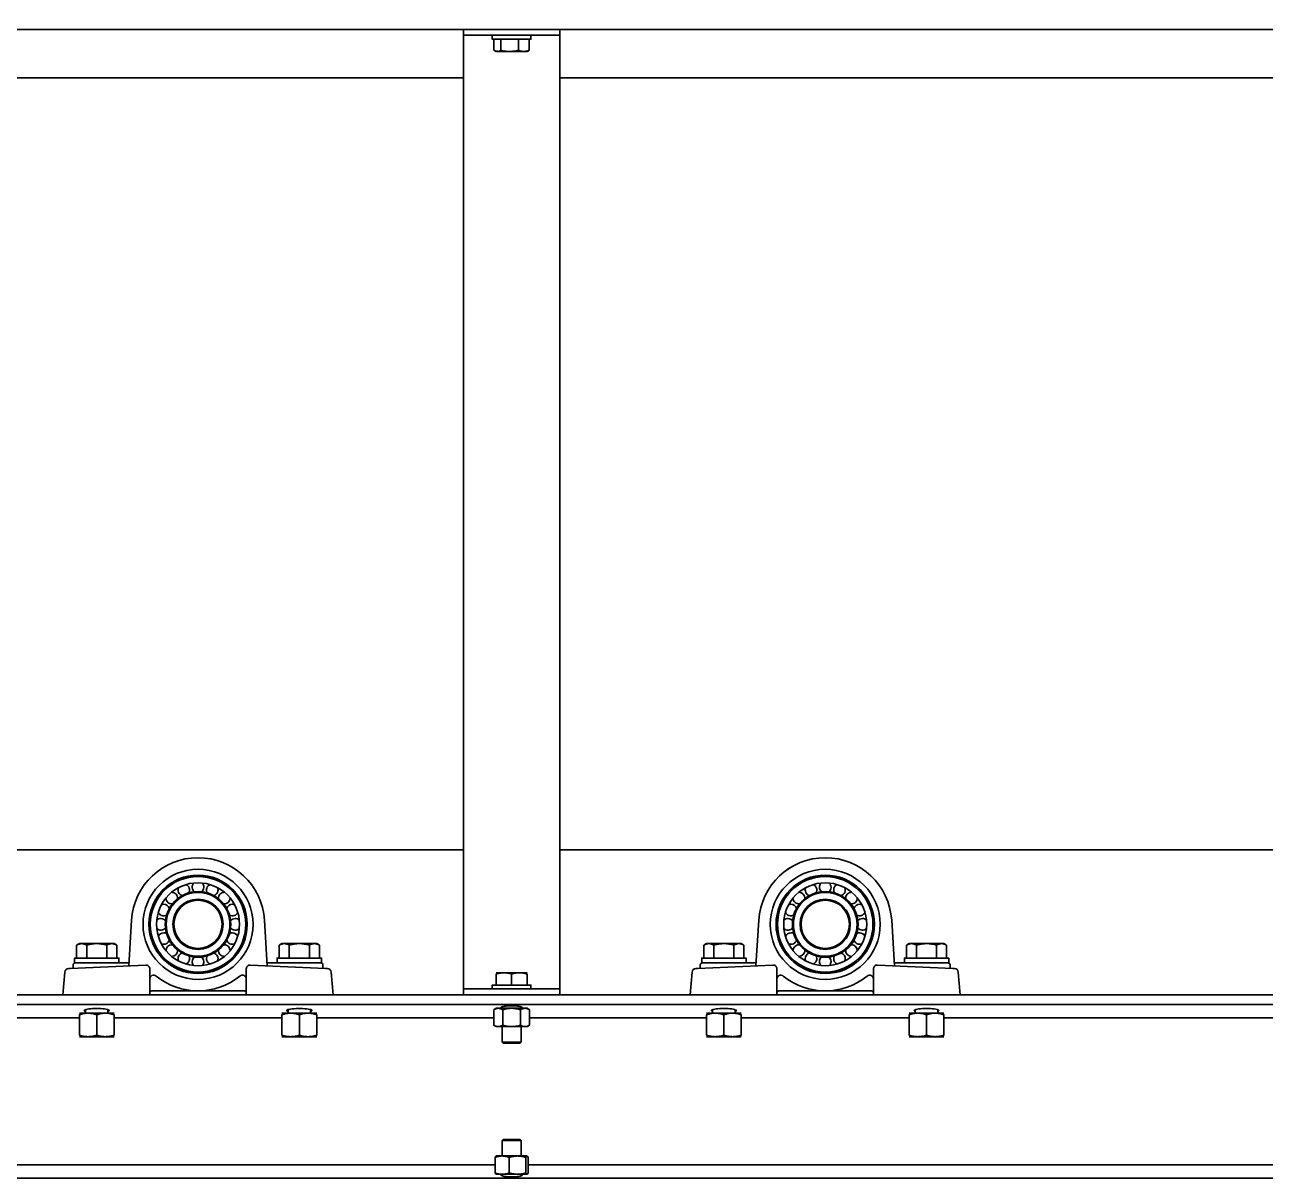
# Model space of a CAD drawing. Header units: millimetres. Extents: x -8400 to 8400, y -5940 to 5940.
# Drawn here: x -2949 to -2306, y 1446 to 2043 of the extents above; entities that cross this region are included whole.
import ezdxf

# ---------------------------------------------------------------- set-up
doc = ezdxf.new("R2010")
doc.units = ezdxf.units.MM
doc.layers.add('粗实线层', color=7, linetype='Continuous', lineweight=35)

msp = doc.modelspace()

# ---------------------------------------------------------------- linework, layer by layer
at = {"layer": '粗实线层', "linetype": 'Continuous', "lineweight": 35}
for points in [[(-5571.342, 2043.204), (-5571.342, 2040.77), (-1771.342, 2040.77), (-1771.342, 2043.204)], [(-2721.342, 1543.77), (-2721.342, 1543.873), (-2721.342, 1544.172), (-2721.342, 1544.649), (-2721.342, 1545.27), (-2721.342, 1545.994), (-2721.342, 1546.77), (-2721.342, 2034.77), (-2721.342, 2035.547), (-2721.342, 2036.27), (-2721.342, 2036.892), (-2721.342, 2037.368), (-2721.342, 2037.668), (-2721.342, 2037.77)], [(-2706.342, 2037.77), (-2706.342, 2035.77), (-2706.15, 2035.77), (-2705.579, 2035.77), (-2704.931, 2035.77), (-2704.102, 2035.77), (-2703.112, 2035.77), (-2701.981, 2035.77), (-2700.731, 2035.77), (-2699.39, 2035.77), (-2697.986, 2035.77), (-2696.546, 2035.77), (-2695.103, 2035.77), (-2693.685, 2035.77), (-2692.323, 2035.77), (-2691.045, 2035.77), (-2689.878, 2035.77), (-2688.846, 2035.77), (-2687.97, 2035.77), (-2687.269, 2035.77), (-2686.758, 2035.77), (-2686.446, 2035.77), (-2686.342, 2035.77), (-2686.342, 2037.77)], [(-2671.342, 2037.77), (-2671.342, 2037.668), (-2671.342, 2037.368), (-2671.342, 2036.892), (-2671.342, 2036.27), (-2671.342, 2035.547), (-2671.342, 2034.77), (-2671.342, 1546.77), (-2671.342, 1545.994), (-2671.342, 1545.27), (-2671.342, 1544.649), (-2671.342, 1544.172), (-2671.342, 1543.873), (-2671.342, 1543.77)], [(-2703.732, 2029.37), (-2703.956, 2029.383), (-2704.179, 2029.419), (-2704.401, 2029.479), (-2704.623, 2029.562), (-2704.734, 2029.611), (-2704.844, 2029.665), (-2704.899, 2029.695), (-2704.955, 2029.725), (-2705.01, 2029.756), (-2705.065, 2029.788), (-2705.284, 2029.929), (-2705.501, 2030.085), (-2705.501, 2035.77)], [(-2692.803, 2035.77), (-2692.803, 2030.085), (-2693.931, 2029.789), (-2695.07, 2029.563), (-2695.643, 2029.48), (-2696.22, 2029.42), (-2696.8, 2029.383), (-2697.383, 2029.37), (-2697.529, 2029.371), (-2697.675, 2029.373), (-2697.821, 2029.377), (-2697.967, 2029.383), (-2698.258, 2029.399), (-2698.548, 2029.42), (-2699.126, 2029.481), (-2699.699, 2029.563), (-2700.836, 2029.789), (-2701.963, 2030.085), (-2701.963, 2035.77)], [(-2687.183, 2030.085), (-2687.398, 2029.93), (-2687.615, 2029.791), (-2687.834, 2029.668), (-2688.054, 2029.565), (-2688.165, 2029.52), (-2688.277, 2029.481), (-2688.333, 2029.464), (-2688.389, 2029.448), (-2688.417, 2029.44), (-2688.445, 2029.433), (-2688.474, 2029.426), (-2688.502, 2029.42), (-2688.727, 2029.383), (-2688.952, 2029.37), (-2688.532, 2029.37), (-2688.35, 2029.37), (-2688.41, 2029.37), (-2688.711, 2029.37), (-2689.244, 2029.37), (-2689.993, 2029.37), (-2689.635, 2029.383), (-2689.279, 2029.42), (-2688.926, 2029.48), (-2688.574, 2029.563), (-2687.875, 2029.789), (-2687.183, 2030.085), (-2687.183, 2035.77)], [(-2705.501, 2030.085), (-2704.809, 2029.789), (-2704.11, 2029.563), (-2703.758, 2029.48), (-2703.404, 2029.42), (-2703.049, 2029.383), (-2702.691, 2029.37)], [(-2705.003, 2029.752), (-2704.342, 2029.37)], [(-2701.963, 2030.085), (-2702.178, 2029.93), (-2702.395, 2029.791), (-2702.613, 2029.668), (-2702.834, 2029.565), (-2702.945, 2029.52), (-2703.057, 2029.481), (-2703.113, 2029.464), (-2703.169, 2029.448), (-2703.197, 2029.44), (-2703.225, 2029.433), (-2703.253, 2029.426), (-2703.282, 2029.42), (-2703.507, 2029.383), (-2703.732, 2029.37), (-2703.087, 2029.37), (-2702.238, 2029.37), (-2701.21, 2029.37), (-2700.033, 2029.37), (-2698.745, 2029.37), (-2697.383, 2029.37), (-2695.99, 2029.37), (-2694.607, 2029.37), (-2693.278, 2029.37), (-2692.041, 2029.37), (-2690.935, 2029.37), (-2689.993, 2029.37), (-2690.083, 2029.371), (-2690.172, 2029.373), (-2690.262, 2029.377), (-2690.352, 2029.383), (-2690.53, 2029.399), (-2690.708, 2029.42), (-2691.062, 2029.481), (-2691.415, 2029.563), (-2692.112, 2029.789), (-2692.803, 2030.085)], [(-2688.342, 2029.37), (-2687.681, 2029.752)], [(-2721.333, 2015.771), (-3611.342, 2015.771), (-3611.342, 1965.764)], [(-1781.342, 1965.764), (-1781.342, 2015.771), (-2671.351, 2015.771)], [(-3591.326, 1615.77), (-2721.333, 1615.77)], [(-2671.351, 1615.77), (-1801.358, 1615.77)], [(-2921.734, 1566.467), (-2920.342, 1567.27), (-2920.205, 1567.27), (-2919.799, 1567.27), (-2919.136, 1567.27), (-2919.467, 1567.256), (-2919.796, 1567.215), (-2920.123, 1567.147), (-2920.449, 1567.054), (-2921.094, 1566.8), (-2921.734, 1566.467), (-2921.734, 1559.77)], [(-2900.95, 1559.77), (-2900.95, 1566.467), (-2901.588, 1566.799), (-2902.234, 1567.053), (-2902.559, 1567.146), (-2902.887, 1567.214), (-2903.051, 1567.239), (-2903.216, 1567.256), (-2903.258, 1567.26), (-2903.299, 1567.262), (-2903.341, 1567.265), (-2903.382, 1567.267), (-2903.465, 1567.269), (-2903.548, 1567.27), (-2904.448, 1567.27), (-2905.557, 1567.27), (-2906.842, 1567.27), (-2908.264, 1567.27), (-2909.779, 1567.27), (-2911.342, 1567.27), (-2912.905, 1567.27), (-2914.42, 1567.27), (-2915.842, 1567.27), (-2917.127, 1567.27), (-2918.236, 1567.27), (-2919.136, 1567.27), (-2919.053, 1567.269), (-2918.97, 1567.267), (-2918.929, 1567.265), (-2918.888, 1567.262), (-2918.846, 1567.26), (-2918.805, 1567.256), (-2918.64, 1567.239), (-2918.475, 1567.214), (-2918.148, 1567.146), (-2917.822, 1567.053), (-2917.177, 1566.799), (-2916.538, 1566.467)], [(-2916.538, 1559.77), (-2916.538, 1566.467), (-2915.901, 1566.642), (-2915.258, 1566.8), (-2915.096, 1566.836), (-2914.934, 1566.872), (-2914.772, 1566.906), (-2914.61, 1566.939), (-2914.285, 1566.999), (-2913.96, 1567.055), (-2913.308, 1567.148), (-2912.655, 1567.215), (-2911.999, 1567.256), (-2911.342, 1567.27), (-2910.682, 1567.256), (-2910.02, 1567.214), (-2909.937, 1567.207), (-2909.854, 1567.2), (-2909.771, 1567.192), (-2909.689, 1567.183), (-2909.524, 1567.166), (-2909.359, 1567.146), (-2909.031, 1567.102), (-2908.705, 1567.052), (-2908.057, 1566.935), (-2907.415, 1566.797), (-2906.778, 1566.641), (-2906.146, 1566.467)], [(-2900.95, 1566.467), (-2902.342, 1567.27), (-2902.479, 1567.27), (-2902.885, 1567.27), (-2903.548, 1567.27), (-2903.879, 1567.256), (-2904.208, 1567.215), (-2904.535, 1567.147), (-2904.86, 1567.054), (-2905.506, 1566.8), (-2906.146, 1566.467), (-2906.146, 1559.77)], [(-2816.734, 1566.467), (-2815.342, 1567.27), (-2815.205, 1567.27), (-2814.799, 1567.27), (-2814.136, 1567.27), (-2814.467, 1567.256), (-2814.796, 1567.215), (-2815.123, 1567.147), (-2815.449, 1567.054), (-2816.094, 1566.8), (-2816.734, 1566.467), (-2816.734, 1559.77)], [(-2795.95, 1559.77), (-2795.95, 1566.467), (-2796.588, 1566.799), (-2797.234, 1567.053), (-2797.559, 1567.146), (-2797.887, 1567.214), (-2798.051, 1567.239), (-2798.216, 1567.256), (-2798.258, 1567.26), (-2798.299, 1567.262), (-2798.341, 1567.265), (-2798.382, 1567.267), (-2798.465, 1567.269), (-2798.548, 1567.27), (-2799.448, 1567.27), (-2800.557, 1567.27), (-2801.842, 1567.27), (-2803.264, 1567.27), (-2804.779, 1567.27), (-2806.342, 1567.27), (-2807.905, 1567.27), (-2809.42, 1567.27), (-2810.842, 1567.27), (-2812.127, 1567.27), (-2813.236, 1567.27), (-2814.136, 1567.27), (-2814.053, 1567.269), (-2813.971, 1567.267), (-2813.929, 1567.265), (-2813.888, 1567.262), (-2813.846, 1567.26), (-2813.805, 1567.256), (-2813.64, 1567.239), (-2813.475, 1567.214), (-2813.147, 1567.146), (-2812.822, 1567.053), (-2812.177, 1566.799), (-2811.538, 1566.467)], [(-2811.538, 1559.77), (-2811.538, 1566.467), (-2810.901, 1566.642), (-2810.258, 1566.8), (-2810.096, 1566.836), (-2809.934, 1566.872), (-2809.772, 1566.906), (-2809.61, 1566.939), (-2809.285, 1566.999), (-2808.96, 1567.055), (-2808.308, 1567.148), (-2807.655, 1567.215), (-2806.999, 1567.256), (-2806.342, 1567.27), (-2805.682, 1567.256), (-2805.02, 1567.214), (-2804.937, 1567.207), (-2804.854, 1567.2), (-2804.771, 1567.192), (-2804.689, 1567.183), (-2804.524, 1567.166), (-2804.359, 1567.146), (-2804.031, 1567.102), (-2803.705, 1567.052), (-2803.057, 1566.935), (-2802.415, 1566.797), (-2801.778, 1566.641), (-2801.146, 1566.467), (-2801.146, 1559.77)], [(-2801.146, 1566.467), (-2800.506, 1566.8), (-2799.86, 1567.054), (-2799.535, 1567.147), (-2799.207, 1567.215), (-2798.879, 1567.256), (-2798.548, 1567.27), (-2797.885, 1567.27), (-2797.479, 1567.27), (-2797.342, 1567.27), (-2795.95, 1566.467)], [(-2596.734, 1559.77), (-2596.734, 1566.467), (-2596.094, 1566.8), (-2595.449, 1567.054), (-2595.123, 1567.147), (-2594.796, 1567.215), (-2594.467, 1567.256), (-2594.136, 1567.27), (-2594.053, 1567.269), (-2593.971, 1567.267), (-2593.929, 1567.265), (-2593.888, 1567.262), (-2593.846, 1567.26), (-2593.805, 1567.256), (-2593.64, 1567.239), (-2593.475, 1567.214), (-2593.148, 1567.146), (-2592.822, 1567.053), (-2592.177, 1566.799), (-2591.538, 1566.467), (-2591.538, 1559.77)], [(-2591.538, 1566.467), (-2590.901, 1566.642), (-2590.258, 1566.8), (-2590.096, 1566.836), (-2589.934, 1566.872), (-2589.772, 1566.906), (-2589.61, 1566.939), (-2589.285, 1566.999), (-2588.96, 1567.055), (-2588.308, 1567.148), (-2587.655, 1567.215), (-2586.999, 1567.256), (-2586.342, 1567.27), (-2587.905, 1567.27), (-2589.42, 1567.27), (-2590.842, 1567.27), (-2592.127, 1567.27), (-2593.236, 1567.27), (-2594.136, 1567.27), (-2594.799, 1567.27), (-2595.205, 1567.27), (-2595.342, 1567.27), (-2596.734, 1566.467)], [(-2581.146, 1566.467), (-2581.778, 1566.641), (-2582.415, 1566.797), (-2583.057, 1566.935), (-2583.705, 1567.052), (-2584.031, 1567.102), (-2584.359, 1567.146), (-2584.524, 1567.166), (-2584.689, 1567.183), (-2584.771, 1567.192), (-2584.854, 1567.2), (-2584.937, 1567.207), (-2585.02, 1567.214), (-2585.682, 1567.256), (-2586.342, 1567.27), (-2584.779, 1567.27), (-2583.264, 1567.27), (-2581.842, 1567.27), (-2580.557, 1567.27), (-2579.448, 1567.27), (-2578.548, 1567.27), (-2578.465, 1567.269), (-2578.382, 1567.267), (-2578.341, 1567.265), (-2578.299, 1567.262), (-2578.258, 1567.26), (-2578.216, 1567.256), (-2578.051, 1567.239), (-2577.886, 1567.214), (-2577.559, 1567.146), (-2577.234, 1567.053), (-2576.588, 1566.799), (-2575.949, 1566.467), (-2575.949, 1559.77)], [(-2575.949, 1566.467), (-2577.342, 1567.27), (-2577.479, 1567.27), (-2577.885, 1567.27), (-2578.548, 1567.27), (-2578.879, 1567.256), (-2579.208, 1567.215), (-2579.535, 1567.147), (-2579.86, 1567.054), (-2580.506, 1566.8), (-2581.146, 1566.467), (-2581.146, 1559.77)], [(-2491.734, 1566.467), (-2490.342, 1567.27), (-2490.205, 1567.27), (-2489.799, 1567.27), (-2489.136, 1567.27), (-2489.467, 1567.256), (-2489.796, 1567.215), (-2490.123, 1567.147), (-2490.448, 1567.054), (-2491.094, 1566.8), (-2491.734, 1566.467), (-2491.734, 1559.77)], [(-2470.95, 1559.77), (-2470.95, 1566.467), (-2471.589, 1566.799), (-2472.234, 1567.053), (-2472.559, 1567.146), (-2472.887, 1567.214), (-2473.051, 1567.239), (-2473.216, 1567.256), (-2473.258, 1567.26), (-2473.299, 1567.262), (-2473.341, 1567.265), (-2473.382, 1567.267), (-2473.465, 1567.269), (-2473.548, 1567.27), (-2474.447, 1567.27), (-2475.557, 1567.27), (-2476.842, 1567.27), (-2478.264, 1567.27), (-2479.779, 1567.27), (-2481.342, 1567.27), (-2482.905, 1567.27), (-2484.42, 1567.27), (-2485.842, 1567.27), (-2487.127, 1567.27), (-2488.236, 1567.27), (-2489.136, 1567.27), (-2489.053, 1567.269), (-2488.971, 1567.267), (-2488.929, 1567.265), (-2488.888, 1567.262), (-2488.846, 1567.26), (-2488.805, 1567.256), (-2488.64, 1567.239), (-2488.475, 1567.214), (-2488.147, 1567.146), (-2487.822, 1567.053), (-2487.177, 1566.799), (-2486.538, 1566.467), (-2486.538, 1559.77)], [(-2486.538, 1566.467), (-2485.901, 1566.642), (-2485.258, 1566.8), (-2485.096, 1566.836), (-2484.934, 1566.872), (-2484.772, 1566.906), (-2484.61, 1566.939), (-2484.285, 1566.999), (-2483.96, 1567.055), (-2483.308, 1567.148), (-2482.655, 1567.215), (-2482, 1567.256), (-2481.342, 1567.27), (-2480.682, 1567.256), (-2480.02, 1567.214), (-2479.937, 1567.207), (-2479.854, 1567.2), (-2479.771, 1567.192), (-2479.689, 1567.183), (-2479.524, 1567.166), (-2479.359, 1567.146), (-2479.031, 1567.102), (-2478.705, 1567.052), (-2478.057, 1566.935), (-2477.415, 1566.797), (-2476.778, 1566.641), (-2476.146, 1566.467), (-2476.146, 1559.77)], [(-2476.146, 1566.467), (-2475.506, 1566.8), (-2474.86, 1567.054), (-2474.535, 1567.147), (-2474.208, 1567.215), (-2473.878, 1567.256), (-2473.548, 1567.27), (-2472.885, 1567.27), (-2472.478, 1567.27), (-2472.342, 1567.27), (-2470.95, 1566.467)], [(-2924.901, 1554.414), (-2885.932, 1556.167)], [(-2894.661, 1557.27), (-2903.154, 1557.27), (-2904.352, 1557.27), (-2905.684, 1557.27), (-2907.126, 1557.27), (-2908.649, 1557.27), (-2910.224, 1557.27), (-2911.821, 1557.27), (-2913.409, 1557.27), (-2914.956, 1557.27), (-2916.434, 1557.27), (-2917.814, 1557.27), (-2919.068, 1557.27), (-2920.174, 1557.27), (-2921.109, 1557.27), (-2921.856, 1557.27), (-2922.4, 1557.27), (-2922.731, 1557.27), (-2922.842, 1557.27), (-2922.842, 1559.77), (-2922.735, 1559.77), (-2922.415, 1559.77), (-2921.89, 1559.77), (-2921.168, 1559.77), (-2920.263, 1559.77), (-2919.191, 1559.77), (-2917.974, 1559.77), (-2916.633, 1559.77), (-2915.193, 1559.77), (-2913.682, 1559.77), (-2912.127, 1559.77), (-2910.557, 1559.77), (-2909.002, 1559.77), (-2907.491, 1559.77), (-2906.051, 1559.77), (-2904.71, 1559.77), (-2903.493, 1559.77), (-2902.421, 1559.77), (-2901.516, 1559.77), (-2900.794, 1559.77), (-2900.268, 1559.77), (-2899.949, 1559.77), (-2899.842, 1559.77), (-2899.842, 1557.27)], [(-2894.661, 1557.27), (-2913.995, 1557.27)], [(-2861.842, 1560.537), (-2861.842, 1560.535)], [(-2861.681, 1560.509), (-2861.442, 1560.271), (-2861.337, 1560.271), (-2861.029, 1560.271), (-2860.545, 1560.271), (-2859.922, 1560.271), (-2859.212, 1560.271), (-2858.472, 1560.271), (-2857.762, 1560.271), (-2857.139, 1560.271), (-2856.655, 1560.271), (-2856.347, 1560.271), (-2856.242, 1560.271), (-2856.003, 1560.509)], [(-2855.842, 1560.535), (-2855.842, 1560.537), (-2855.842, 1560.537)], [(-2823.023, 1557.27), (-2814.53, 1557.27), (-2813.332, 1557.27), (-2811.999, 1557.27), (-2810.558, 1557.27), (-2809.034, 1557.27), (-2807.459, 1557.27), (-2805.863, 1557.27), (-2804.275, 1557.27), (-2802.727, 1557.27), (-2801.25, 1557.27), (-2799.87, 1557.27), (-2798.615, 1557.27), (-2797.51, 1557.27), (-2796.574, 1557.27), (-2795.827, 1557.27), (-2795.283, 1557.27), (-2794.953, 1557.27), (-2794.842, 1557.27), (-2794.842, 1559.77), (-2794.949, 1559.77), (-2795.268, 1559.77), (-2795.794, 1559.77), (-2796.516, 1559.77), (-2797.421, 1559.77), (-2798.492, 1559.77), (-2799.71, 1559.77), (-2801.051, 1559.77), (-2802.491, 1559.77), (-2804.002, 1559.77), (-2805.557, 1559.77), (-2807.127, 1559.77), (-2808.682, 1559.77), (-2810.193, 1559.77), (-2811.633, 1559.77), (-2812.974, 1559.77), (-2814.191, 1559.77), (-2815.262, 1559.77), (-2816.168, 1559.77), (-2816.89, 1559.77), (-2817.415, 1559.77), (-2817.735, 1559.77), (-2817.842, 1559.77), (-2817.842, 1557.27)], [(-2803.688, 1557.27), (-2823.023, 1557.27)], [(-2569.661, 1557.27), (-2578.154, 1557.27), (-2579.352, 1557.27), (-2580.684, 1557.27), (-2582.126, 1557.27), (-2583.649, 1557.27), (-2585.224, 1557.27), (-2586.821, 1557.27), (-2588.409, 1557.27), (-2589.956, 1557.27), (-2591.434, 1557.27), (-2592.814, 1557.27), (-2594.068, 1557.27), (-2595.174, 1557.27), (-2596.109, 1557.27), (-2596.856, 1557.27), (-2597.4, 1557.27), (-2597.731, 1557.27), (-2597.842, 1557.27), (-2597.842, 1559.77), (-2597.735, 1559.77), (-2597.415, 1559.77), (-2596.89, 1559.77), (-2596.168, 1559.77), (-2595.263, 1559.77), (-2594.191, 1559.77), (-2592.974, 1559.77), (-2591.633, 1559.77), (-2590.193, 1559.77), (-2588.681, 1559.77), (-2587.127, 1559.77), (-2585.557, 1559.77), (-2584.002, 1559.77), (-2582.491, 1559.77), (-2581.051, 1559.77), (-2579.71, 1559.77), (-2578.492, 1559.77), (-2577.421, 1559.77), (-2576.516, 1559.77), (-2575.794, 1559.77), (-2575.268, 1559.77), (-2574.949, 1559.77), (-2574.842, 1559.77), (-2574.842, 1557.27)], [(-2569.661, 1557.27), (-2588.995, 1557.27)], [(-2536.842, 1560.537), (-2536.842, 1560.535)], [(-2536.681, 1560.509), (-2536.442, 1560.271), (-2536.337, 1560.271), (-2536.029, 1560.271), (-2535.545, 1560.271), (-2534.922, 1560.271), (-2534.212, 1560.271), (-2533.472, 1560.271), (-2532.762, 1560.271), (-2532.139, 1560.271), (-2531.655, 1560.271), (-2531.347, 1560.271), (-2531.242, 1560.271), (-2531.003, 1560.509)], [(-2530.842, 1560.535), (-2530.842, 1560.537), (-2530.842, 1560.537)], [(-2498.023, 1557.27), (-2489.53, 1557.27)], [(-2478.688, 1557.27), (-2498.023, 1557.27)], [(-2489.53, 1557.27), (-2488.332, 1557.27), (-2486.999, 1557.27), (-2485.557, 1557.27), (-2484.035, 1557.27), (-2482.459, 1557.27), (-2480.863, 1557.27), (-2479.275, 1557.27), (-2477.728, 1557.27), (-2476.25, 1557.27), (-2474.87, 1557.27), (-2473.615, 1557.27), (-2472.51, 1557.27), (-2471.574, 1557.27), (-2470.827, 1557.27), (-2470.283, 1557.27), (-2469.953, 1557.27), (-2469.842, 1557.27), (-2469.842, 1559.77), (-2469.949, 1559.77), (-2470.268, 1559.77), (-2470.794, 1559.77), (-2471.516, 1559.77), (-2472.421, 1559.77), (-2473.492, 1559.77), (-2474.71, 1559.77), (-2476.051, 1559.77), (-2477.491, 1559.77), (-2479.002, 1559.77), (-2480.557, 1559.77), (-2482.127, 1559.77), (-2483.682, 1559.77), (-2485.193, 1559.77), (-2486.633, 1559.77), (-2487.974, 1559.77), (-2489.191, 1559.77), (-2490.263, 1559.77), (-2491.168, 1559.77), (-2491.89, 1559.77), (-2492.415, 1559.77), (-2492.735, 1559.77), (-2492.842, 1559.77), (-2492.842, 1557.27)], [(-2883.842, 1540.77), (-2883.842, 1554.17)], [(-2788.842, 1540.77), (-2789.872, 1552.544)], [(-2704.342, 1545.77), (-2704.342, 1551.456), (-2703.357, 1551.752), (-2702.362, 1551.978), (-2701.862, 1552.06), (-2701.358, 1552.121), (-2700.851, 1552.158), (-2700.342, 1552.17), (-2700.215, 1552.17), (-2700.087, 1552.167), (-2699.959, 1552.163), (-2699.832, 1552.158), (-2699.578, 1552.143), (-2699.324, 1552.121), (-2698.82, 1552.06), (-2698.319, 1551.977), (-2697.325, 1551.752), (-2696.342, 1551.456), (-2696.342, 1545.77)], [(-2688.342, 1552.17), (-2688.463, 1552.17), (-2688.824, 1552.17), (-2689.414, 1552.17), (-2690.213, 1552.17), (-2691.2, 1552.17), (-2692.342, 1552.17), (-2693.606, 1552.17), (-2694.953, 1552.17), (-2696.342, 1552.17), (-2697.731, 1552.17), (-2699.078, 1552.17), (-2700.342, 1552.17), (-2701.484, 1552.17), (-2702.47, 1552.17), (-2703.27, 1552.17), (-2703.859, 1552.17), (-2704.22, 1552.17), (-2704.342, 1552.17)], [(-2696.342, 1551.456), (-2695.357, 1551.752), (-2694.362, 1551.978), (-2693.862, 1552.06), (-2693.358, 1552.121), (-2692.852, 1552.158), (-2692.342, 1552.17), (-2692.215, 1552.17), (-2692.087, 1552.167), (-2691.959, 1552.163), (-2691.832, 1552.158), (-2691.578, 1552.143), (-2691.324, 1552.121), (-2690.82, 1552.06), (-2690.319, 1551.977), (-2689.325, 1551.752), (-2688.342, 1551.456), (-2688.342, 1545.77)], [(-2602.812, 1552.544), (-2603.842, 1540.77)], [(-2558.842, 1540.77), (-2558.842, 1554.17)], [(-2463.842, 1540.77), (-2464.872, 1552.544)], [(-2686.342, 1543.77), (-2686.342, 1545.77), (-2686.444, 1545.77), (-2686.747, 1545.77), (-2687.245, 1545.77), (-2687.929, 1545.77), (-2688.784, 1545.77), (-2689.793, 1545.77), (-2690.935, 1545.77), (-2692.188, 1545.77), (-2693.525, 1545.77), (-2694.919, 1545.77), (-2696.342, 1545.77), (-2697.765, 1545.77), (-2699.159, 1545.77), (-2700.496, 1545.77), (-2701.748, 1545.77), (-2702.891, 1545.77), (-2703.899, 1545.77), (-2704.755, 1545.77), (-2705.438, 1545.77), (-2705.937, 1545.77), (-2706.24, 1545.77), (-2706.342, 1545.77), (-2706.342, 1543.77)], [(-1771.342, 1538.337), (-1771.342, 1540.77), (-5571.342, 1540.77), (-5571.342, 1538.337)], [(-5571.342, 1535.77), (-1771.342, 1535.77)], [(-2920.342, 1531.27), (-2920.205, 1531.27), (-2919.799, 1531.27), (-2919.136, 1531.27), (-2918.236, 1531.27), (-2917.127, 1531.27), (-2915.842, 1531.27), (-2915.985, 1531.27), (-2916.129, 1531.267), (-2916.201, 1531.265), (-2916.272, 1531.263), (-2916.344, 1531.26), (-2916.416, 1531.256), (-2916.702, 1531.239), (-2916.987, 1531.215), (-2917.554, 1531.146), (-2918.118, 1531.054), (-2919.235, 1530.799), (-2920.342, 1530.466), (-2920.342, 1519.874), (-2919.233, 1519.541), (-2918.115, 1519.287), (-2917.552, 1519.194), (-2916.985, 1519.126), (-2916.415, 1519.084), (-2915.842, 1519.07), (-2915.699, 1519.071), (-2915.555, 1519.074), (-2915.483, 1519.076), (-2915.412, 1519.078), (-2915.34, 1519.081), (-2915.268, 1519.084), (-2914.982, 1519.102), (-2914.697, 1519.126), (-2914.13, 1519.194), (-2913.566, 1519.287), (-2912.448, 1519.541), (-2911.342, 1519.874)], [(-2917.192, 1533.082), (-2917.192, 1531.27)], [(-2911.342, 1530.466), (-2912.451, 1530.8), (-2913.569, 1531.054), (-2914.132, 1531.147), (-2914.699, 1531.215), (-2915.269, 1531.256), (-2915.842, 1531.27), (-2914.42, 1531.27), (-2912.905, 1531.27), (-2911.342, 1531.27), (-2909.779, 1531.27), (-2908.264, 1531.27), (-2906.842, 1531.27), (-2905.557, 1531.27), (-2904.448, 1531.27), (-2903.548, 1531.27), (-2902.885, 1531.27), (-2902.479, 1531.27), (-2902.342, 1531.27)], [(-2905.491, 1531.27), (-2905.491, 1533.082)], [(-2815.342, 1531.27), (-2815.205, 1531.27), (-2814.799, 1531.27), (-2814.136, 1531.27), (-2813.236, 1531.27), (-2812.127, 1531.27), (-2810.842, 1531.27), (-2810.985, 1531.27), (-2811.129, 1531.267), (-2811.201, 1531.265), (-2811.272, 1531.263), (-2811.344, 1531.26), (-2811.416, 1531.256), (-2811.702, 1531.239), (-2811.987, 1531.215), (-2812.554, 1531.146), (-2813.118, 1531.054), (-2814.235, 1530.799), (-2815.342, 1530.466), (-2815.342, 1519.874), (-2814.233, 1519.541), (-2813.115, 1519.287), (-2812.551, 1519.194), (-2811.985, 1519.126), (-2811.415, 1519.084), (-2810.842, 1519.07), (-2812.127, 1519.07), (-2813.236, 1519.07), (-2814.136, 1519.07), (-2814.799, 1519.07), (-2815.205, 1519.07), (-2815.342, 1519.07)], [(-2812.193, 1532.195), (-2812.598, 1532.362), (-2812.81, 1532.538), (-2812.823, 1532.716), (-2812.636, 1532.892), (-2812.255, 1533.061), (-2811.692, 1533.216), (-2810.964, 1533.354), (-2810.093, 1533.469), (-2809.108, 1533.559), (-2808.036, 1533.621), (-2806.912, 1533.652), (-2805.771, 1533.652), (-2804.648, 1533.621), (-2803.576, 1533.559), (-2802.59, 1533.469), (-2801.72, 1533.354), (-2800.992, 1533.216), (-2800.429, 1533.061), (-2800.048, 1532.892), (-2799.861, 1532.716), (-2799.874, 1532.538), (-2800.086, 1532.362), (-2800.491, 1532.195)], [(-2812.192, 1533.082), (-2812.192, 1531.27)], [(-2797.342, 1531.27), (-2797.479, 1531.27), (-2797.885, 1531.27), (-2798.548, 1531.27), (-2799.448, 1531.27), (-2800.557, 1531.27), (-2801.842, 1531.27), (-2801.269, 1531.256), (-2800.699, 1531.215), (-2800.132, 1531.147), (-2799.569, 1531.054), (-2798.45, 1530.8), (-2797.342, 1530.466), (-2797.342, 1519.874), (-2798.448, 1519.541), (-2799.566, 1519.287), (-2800.13, 1519.194), (-2800.697, 1519.126), (-2800.982, 1519.102), (-2801.268, 1519.084), (-2801.34, 1519.081), (-2801.411, 1519.078), (-2801.483, 1519.076), (-2801.555, 1519.074), (-2801.699, 1519.071), (-2801.842, 1519.07), (-2803.264, 1519.07), (-2804.779, 1519.07), (-2806.342, 1519.07), (-2807.905, 1519.07), (-2809.42, 1519.07), (-2810.842, 1519.07), (-2810.699, 1519.071), (-2810.555, 1519.074), (-2810.483, 1519.076), (-2810.411, 1519.078), (-2810.34, 1519.081), (-2810.268, 1519.084), (-2809.982, 1519.102), (-2809.697, 1519.126), (-2809.13, 1519.194), (-2808.566, 1519.287), (-2807.448, 1519.541), (-2806.342, 1519.874), (-2806.342, 1530.466)], [(-2800.491, 1531.27), (-2800.491, 1533.082)], [(-2705.579, 1533.056), (-2705.579, 1524.985)], [(-2700.961, 1533.056), (-2701.53, 1533.352), (-2702.103, 1533.578), (-2702.393, 1533.661), (-2702.684, 1533.721), (-2702.976, 1533.758), (-2703.27, 1533.77), (-2702.47, 1533.77), (-2701.484, 1533.77), (-2700.342, 1533.77), (-2699.078, 1533.77), (-2697.731, 1533.77), (-2696.342, 1533.77), (-2695.755, 1533.758), (-2695.167, 1533.721), (-2695.093, 1533.715), (-2695.019, 1533.708), (-2694.946, 1533.701), (-2694.872, 1533.693), (-2694.726, 1533.677), (-2694.579, 1533.66), (-2694.288, 1533.621), (-2693.998, 1533.576), (-2693.422, 1533.472), (-2692.851, 1533.35), (-2692.285, 1533.211), (-2691.723, 1533.056), (-2691.723, 1524.985)], [(-2701.093, 1533.77), (-2701.532, 1533.919), (-2701.783, 1534.079), (-2701.837, 1534.242), (-2701.691, 1534.405), (-2701.35, 1534.56), (-2700.829, 1534.702), (-2700.144, 1534.827), (-2699.321, 1534.928), (-2698.39, 1535.004), (-2697.385, 1535.05), (-2696.342, 1535.066), (-2695.299, 1535.05), (-2694.294, 1535.004), (-2693.363, 1534.928), (-2692.54, 1534.827), (-2691.855, 1534.702), (-2691.333, 1534.56), (-2690.993, 1534.405), (-2690.847, 1534.242), (-2690.901, 1534.079), (-2691.152, 1533.919), (-2691.591, 1533.77)], [(-2701.208, 1534.605), (-2701.208, 1533.77)], [(-2687.104, 1533.056), (-2688.342, 1533.77), (-2688.463, 1533.77), (-2688.824, 1533.77), (-2689.414, 1533.77), (-2689.487, 1533.769), (-2689.561, 1533.767), (-2689.635, 1533.763), (-2689.708, 1533.758), (-2689.855, 1533.742), (-2690.001, 1533.721), (-2690.292, 1533.66), (-2690.582, 1533.578), (-2691.155, 1533.351), (-2691.723, 1533.056)], [(-2691.476, 1533.77), (-2691.476, 1534.605)], [(-2577.342, 1531.27), (-2577.479, 1531.27), (-2577.885, 1531.27), (-2578.548, 1531.27), (-2579.448, 1531.27), (-2580.557, 1531.27), (-2581.842, 1531.27), (-2581.269, 1531.256), (-2580.699, 1531.215), (-2580.132, 1531.147), (-2579.569, 1531.054), (-2578.45, 1530.8), (-2577.342, 1530.466), (-2577.342, 1519.874), (-2578.448, 1519.541), (-2579.566, 1519.287), (-2580.13, 1519.194), (-2580.697, 1519.126), (-2580.982, 1519.102), (-2581.268, 1519.084), (-2581.34, 1519.081), (-2581.411, 1519.078), (-2581.483, 1519.076), (-2581.555, 1519.074), (-2581.698, 1519.071), (-2581.842, 1519.07), (-2583.264, 1519.07), (-2584.779, 1519.07), (-2586.342, 1519.07), (-2587.905, 1519.07), (-2589.42, 1519.07), (-2590.842, 1519.07), (-2592.127, 1519.07), (-2593.236, 1519.07), (-2594.136, 1519.07), (-2594.799, 1519.07), (-2595.205, 1519.07), (-2595.342, 1519.07)], [(-2595.342, 1531.27), (-2595.205, 1531.27), (-2594.799, 1531.27), (-2594.136, 1531.27), (-2593.236, 1531.27), (-2592.127, 1531.27), (-2590.842, 1531.27), (-2590.985, 1531.27), (-2591.129, 1531.267), (-2591.201, 1531.265), (-2591.272, 1531.263), (-2591.344, 1531.26), (-2591.416, 1531.256), (-2591.702, 1531.239), (-2591.987, 1531.215), (-2592.554, 1531.146), (-2593.118, 1531.054), (-2594.235, 1530.799), (-2595.342, 1530.466), (-2595.342, 1519.874), (-2594.233, 1519.541), (-2593.115, 1519.287), (-2592.551, 1519.194), (-2591.985, 1519.126), (-2591.415, 1519.084), (-2590.842, 1519.07), (-2590.699, 1519.071), (-2590.555, 1519.074), (-2590.483, 1519.076), (-2590.412, 1519.078), (-2590.34, 1519.081), (-2590.268, 1519.084), (-2589.982, 1519.102), (-2589.697, 1519.126), (-2589.13, 1519.194), (-2588.566, 1519.287), (-2587.448, 1519.541), (-2586.342, 1519.874)], [(-2592.193, 1533.082), (-2592.193, 1531.27)], [(-2586.342, 1530.466), (-2586.342, 1519.874), (-2585.233, 1519.541), (-2584.115, 1519.287), (-2583.552, 1519.194), (-2582.985, 1519.126), (-2582.415, 1519.084), (-2581.842, 1519.07), (-2580.557, 1519.07), (-2579.448, 1519.07), (-2578.548, 1519.07), (-2577.885, 1519.07), (-2577.479, 1519.07), (-2577.342, 1519.07)], [(-2580.491, 1531.27), (-2580.491, 1533.082)], [(-2490.342, 1531.27), (-2490.205, 1531.27), (-2489.799, 1531.27), (-2489.136, 1531.27), (-2488.236, 1531.27), (-2487.127, 1531.27), (-2485.842, 1531.27), (-2485.985, 1531.27), (-2486.129, 1531.267), (-2486.2, 1531.265), (-2486.272, 1531.263), (-2486.344, 1531.26), (-2486.416, 1531.256), (-2486.702, 1531.239), (-2486.987, 1531.215), (-2487.554, 1531.146), (-2488.118, 1531.054), (-2489.236, 1530.799), (-2490.342, 1530.466), (-2490.342, 1519.874), (-2489.233, 1519.541), (-2488.115, 1519.287), (-2487.551, 1519.194), (-2486.985, 1519.126), (-2486.415, 1519.084), (-2485.842, 1519.07), (-2487.127, 1519.07), (-2488.236, 1519.07), (-2489.136, 1519.07), (-2489.799, 1519.07), (-2490.205, 1519.07), (-2490.342, 1519.07)], [(-2487.192, 1533.082), (-2487.192, 1531.27)], [(-2472.342, 1531.27), (-2472.478, 1531.27), (-2472.885, 1531.27), (-2473.548, 1531.27), (-2474.447, 1531.27), (-2475.557, 1531.27), (-2476.842, 1531.27), (-2476.269, 1531.256), (-2475.699, 1531.215), (-2475.132, 1531.147), (-2474.569, 1531.054), (-2473.45, 1530.8), (-2472.342, 1530.466), (-2472.342, 1519.874), (-2473.448, 1519.541), (-2474.566, 1519.287), (-2475.13, 1519.194), (-2475.697, 1519.126), (-2475.982, 1519.102), (-2476.268, 1519.084), (-2476.34, 1519.081), (-2476.412, 1519.078), (-2476.483, 1519.076), (-2476.555, 1519.074), (-2476.699, 1519.071), (-2476.842, 1519.07), (-2478.264, 1519.07), (-2479.779, 1519.07), (-2481.342, 1519.07), (-2482.905, 1519.07), (-2484.42, 1519.07), (-2485.842, 1519.07), (-2485.699, 1519.071), (-2485.555, 1519.074), (-2485.483, 1519.076), (-2485.411, 1519.078), (-2485.34, 1519.081), (-2485.268, 1519.084), (-2484.982, 1519.102), (-2484.697, 1519.126), (-2484.13, 1519.194), (-2483.566, 1519.287), (-2482.448, 1519.541), (-2481.342, 1519.874)], [(-2481.342, 1530.466), (-2481.342, 1519.874), (-2480.233, 1519.541), (-2479.115, 1519.287), (-2478.552, 1519.194), (-2477.985, 1519.126), (-2477.415, 1519.084), (-2476.842, 1519.07), (-2475.557, 1519.07), (-2474.447, 1519.07), (-2473.548, 1519.07), (-2472.885, 1519.07), (-2472.478, 1519.07), (-2472.342, 1519.07)], [(-2475.491, 1531.27), (-2475.491, 1533.082)], [(-3122.361, 1528.77), (-2920.367, 1528.77)], [(-2902.376, 1528.77), (-2815.392, 1528.77)], [(-2797.342, 1528.77), (-2705.608, 1528.77)], [(-2687.104, 1524.985), (-2688.342, 1524.27), (-2688.463, 1524.27), (-2688.824, 1524.27), (-2689.414, 1524.27), (-2690.213, 1524.27), (-2691.2, 1524.27), (-2692.342, 1524.27), (-2693.606, 1524.27), (-2694.953, 1524.27), (-2696.342, 1524.27), (-2697.731, 1524.27), (-2699.078, 1524.27), (-2700.342, 1524.27), (-2701.484, 1524.27), (-2702.47, 1524.27), (-2703.27, 1524.27), (-2703.859, 1524.27), (-2704.22, 1524.27), (-2704.342, 1524.27), (-2705.579, 1524.985), (-2705.011, 1524.689), (-2704.437, 1524.463), (-2704.147, 1524.38), (-2703.857, 1524.32), (-2703.564, 1524.283), (-2703.27, 1524.27), (-2703.197, 1524.271), (-2703.123, 1524.274), (-2703.049, 1524.278), (-2702.976, 1524.283), (-2702.829, 1524.298), (-2702.683, 1524.32), (-2702.391, 1524.38), (-2702.102, 1524.463), (-2701.529, 1524.689), (-2700.961, 1524.985)], [(-2701.208, 1524.271), (-2701.208, 1516.257), (-2701.102, 1516.257), (-2700.787, 1516.257), (-2700.278, 1516.257), (-2699.598, 1516.257), (-2698.775, 1516.257), (-2697.846, 1516.257), (-2696.85, 1516.257), (-2695.833, 1516.257), (-2694.838, 1516.257), (-2693.909, 1516.257), (-2693.086, 1516.257), (-2692.405, 1516.257), (-2691.896, 1516.257), (-2691.582, 1516.257), (-2691.476, 1516.257), (-2691.476, 1524.271)], [(-2687.142, 1528.77), (-2595.348, 1528.77)], [(-2577.358, 1528.77), (-2490.373, 1528.77)], [(-2472.383, 1528.77), (-2270.389, 1528.77)], [(-2902.342, 1519.07), (-2902.479, 1519.07), (-2902.885, 1519.07), (-2903.548, 1519.07), (-2904.448, 1519.07), (-2905.557, 1519.07), (-2906.842, 1519.07), (-2908.264, 1519.07), (-2909.779, 1519.07), (-2911.342, 1519.07), (-2912.905, 1519.07), (-2914.42, 1519.07), (-2915.842, 1519.07), (-2917.127, 1519.07), (-2918.236, 1519.07), (-2919.136, 1519.07), (-2919.799, 1519.07), (-2920.205, 1519.07), (-2920.342, 1519.07)], [(-2806.342, 1519.874), (-2805.233, 1519.541), (-2804.115, 1519.287), (-2803.552, 1519.194), (-2802.985, 1519.126), (-2802.415, 1519.084), (-2801.842, 1519.07), (-2800.557, 1519.07), (-2799.448, 1519.07), (-2798.548, 1519.07), (-2797.885, 1519.07), (-2797.479, 1519.07), (-2797.342, 1519.07)], [(-2701.208, 1516.257), (-2700.721, 1515.771), (-2700.612, 1515.771), (-2700.288, 1515.771), (-2699.766, 1515.771), (-2699.072, 1515.771), (-2698.242, 1515.771), (-2697.316, 1515.771), (-2696.342, 1515.771), (-2695.368, 1515.771), (-2694.442, 1515.771), (-2693.611, 1515.771), (-2692.918, 1515.771), (-2692.396, 1515.771), (-2692.072, 1515.771), (-2691.963, 1515.771), (-2691.476, 1516.257)], [(-2691.476, 1465.284), (-2691.963, 1465.77), (-2692.077, 1465.77), (-2692.414, 1465.77), (-2692.956, 1465.77), (-2693.675, 1465.77), (-2694.534, 1465.77), (-2695.487, 1465.77), (-2696.484, 1465.77), (-2697.474, 1465.77), (-2698.405, 1465.77), (-2699.228, 1465.77), (-2699.901, 1465.77), (-2700.387, 1465.77), (-2700.637, 1465.77), (-2700.721, 1465.77), (-2701.208, 1465.284)], [(-2691.476, 1457.27), (-2691.476, 1465.284), (-2691.584, 1465.284), (-2691.904, 1465.284), (-2692.422, 1465.284), (-2693.115, 1465.284), (-2693.951, 1465.284), (-2694.894, 1465.284), (-2695.901, 1465.284), (-2696.927, 1465.284), (-2697.928, 1465.284), (-2698.858, 1465.284), (-2699.676, 1465.284), (-2700.346, 1465.284), (-2700.837, 1465.284), (-2701.114, 1465.284), (-2701.208, 1465.284), (-2701.208, 1457.27)], [(-2704.895, 1452.77), (-3642.842, 1452.77)], [(-2704.875, 1456.556), (-2704.727, 1456.852), (-2704.578, 1457.078), (-2704.502, 1457.161), (-2704.427, 1457.221), (-2704.411, 1457.231)], [(-2704.414, 1457.229), (-2704.342, 1457.27), (-2704.208, 1457.27), (-2703.81, 1457.27), (-2703.162, 1457.27), (-2702.285, 1457.27), (-2701.21, 1457.27), (-2700.033, 1457.27), (-2698.745, 1457.27), (-2697.383, 1457.27), (-2695.99, 1457.27), (-2694.607, 1457.27), (-2693.278, 1457.27), (-2693.817, 1457.258), (-2694.355, 1457.222), (-2694.892, 1457.161), (-2695.427, 1457.079), (-2695.694, 1457.03), (-2695.96, 1456.975), (-2696.094, 1456.946), (-2696.227, 1456.916), (-2696.36, 1456.884), (-2696.493, 1456.852), (-2697.021, 1456.712), (-2697.544, 1456.556)], [(-2689.011, 1456.556), (-2689.53, 1456.711), (-2690.053, 1456.85), (-2690.58, 1456.973), (-2691.112, 1457.076), (-2691.38, 1457.121), (-2691.649, 1457.16), (-2691.784, 1457.177), (-2691.92, 1457.193), (-2691.988, 1457.201), (-2692.056, 1457.208), (-2692.124, 1457.215), (-2692.192, 1457.221), (-2692.736, 1457.258), (-2693.278, 1457.27), (-2692.041, 1457.27), (-2690.935, 1457.27), (-2689.993, 1457.27), (-2689.244, 1457.27), (-2688.711, 1457.27), (-2688.41, 1457.27), (-2688.429, 1457.269), (-2688.448, 1457.267), (-2688.467, 1457.263), (-2688.487, 1457.258), (-2688.525, 1457.242), (-2688.563, 1457.221), (-2688.639, 1457.16), (-2688.714, 1457.077), (-2688.863, 1456.851), (-2689.011, 1456.556), (-2689.011, 1448.485), (-2688.863, 1448.189), (-2688.714, 1447.963), (-2688.638, 1447.88), (-2688.563, 1447.82), (-2688.487, 1447.783), (-2688.41, 1447.77), (-2688.711, 1447.77), (-2689.244, 1447.77), (-2689.993, 1447.77), (-2690.935, 1447.77), (-2692.041, 1447.77), (-2693.278, 1447.77), (-2692.736, 1447.783), (-2692.192, 1447.82), (-2692.124, 1447.826), (-2692.056, 1447.833), (-2691.988, 1447.84), (-2691.92, 1447.848), (-2691.784, 1447.864), (-2691.649, 1447.881), (-2691.38, 1447.92), (-2691.112, 1447.964), (-2690.58, 1448.068), (-2690.053, 1448.191), (-2689.53, 1448.33), (-2689.011, 1448.485)], [(-2688.41, 1447.77), (-2688.391, 1447.771), (-2688.372, 1447.774), (-2688.352, 1447.778), (-2688.333, 1447.783), (-2688.295, 1447.798), (-2688.257, 1447.82), (-2688.181, 1447.88), (-2688.106, 1447.963), (-2687.957, 1448.189), (-2687.809, 1448.485), (-2687.809, 1456.556), (-2687.957, 1456.852), (-2688.106, 1457.078), (-2688.182, 1457.161), (-2688.257, 1457.221), (-2688.333, 1457.258), (-2688.41, 1457.27)], [(-1814.389, 1452.77), (-2687.854, 1452.77)], [(-2697.544, 1448.485), (-2697.021, 1448.329), (-2696.493, 1448.189), (-2696.36, 1448.156), (-2696.227, 1448.125), (-2696.094, 1448.094), (-2695.96, 1448.065), (-2695.694, 1448.011), (-2695.427, 1447.962), (-2694.892, 1447.879), (-2694.355, 1447.819), (-2693.817, 1447.783), (-2693.278, 1447.77), (-2694.607, 1447.77), (-2695.99, 1447.77), (-2697.383, 1447.77), (-2698.745, 1447.77), (-2700.033, 1447.77), (-2701.21, 1447.77), (-2702.238, 1447.77), (-2703.087, 1447.77), (-2703.732, 1447.77), (-2704.152, 1447.77), (-2704.334, 1447.77), (-2704.274, 1447.77), (-2704.293, 1447.771), (-2704.312, 1447.774), (-2704.331, 1447.778), (-2704.35, 1447.783), (-2704.389, 1447.798), (-2704.427, 1447.82), (-2704.503, 1447.88), (-2704.578, 1447.963), (-2704.727, 1448.189), (-2704.875, 1448.485)], [(-2701.208, 1447.771), (-2701.208, 1446.935)], [(-2691.476, 1447.738), (-2691.085, 1447.589), (-2690.876, 1447.432), (-2690.858, 1447.271), (-2691.03, 1447.113), (-2691.388, 1446.962), (-2691.918, 1446.824), (-2692.603, 1446.705), (-2693.417, 1446.607), (-2694.334, 1446.535), (-2695.32, 1446.49), (-2696.342, 1446.475)], [(-2691.476, 1446.935), (-2691.476, 1447.771)], [(-1771.342, 1445.77), (-5571.342, 1445.77)]]:
    msp.add_lwpolyline(points, dxfattribs=at)
for points in [[(-2671.342, 2040.77), (-2671.342, 2037.77), (-2721.342, 2037.77), (-2721.342, 2040.77)], [(-2671.342, 1540.77), (-2671.342, 1543.77), (-2721.342, 1543.77), (-2721.342, 1540.77)], [(-2911.342, 1530.466), (-2911.342, 1519.874), (-2910.233, 1519.541), (-2909.115, 1519.287), (-2908.552, 1519.194), (-2907.985, 1519.126), (-2907.415, 1519.084), (-2906.842, 1519.07), (-2906.698, 1519.071), (-2906.555, 1519.074), (-2906.483, 1519.076), (-2906.411, 1519.078), (-2906.34, 1519.081), (-2906.268, 1519.084), (-2905.982, 1519.102), (-2905.697, 1519.126), (-2905.13, 1519.194), (-2904.566, 1519.287), (-2903.448, 1519.541), (-2902.342, 1519.874), (-2902.342, 1530.466), (-2903.45, 1530.8), (-2904.569, 1531.054), (-2905.132, 1531.147), (-2905.699, 1531.215), (-2906.268, 1531.256), (-2906.842, 1531.27), (-2906.985, 1531.27), (-2907.129, 1531.267), (-2907.201, 1531.265), (-2907.272, 1531.263), (-2907.344, 1531.26), (-2907.416, 1531.256), (-2907.702, 1531.239), (-2907.987, 1531.215), (-2908.554, 1531.146), (-2909.118, 1531.054), (-2910.236, 1530.799)], [(-2810.842, 1531.27), (-2809.42, 1531.27), (-2807.905, 1531.27), (-2806.342, 1531.27), (-2804.779, 1531.27), (-2803.264, 1531.27), (-2801.842, 1531.27), (-2801.985, 1531.27), (-2802.129, 1531.267), (-2802.201, 1531.265), (-2802.272, 1531.263), (-2802.344, 1531.26), (-2802.416, 1531.256), (-2802.702, 1531.239), (-2802.987, 1531.215), (-2803.554, 1531.146), (-2804.118, 1531.054), (-2805.235, 1530.799), (-2806.342, 1530.466), (-2807.451, 1530.8), (-2808.569, 1531.054), (-2809.132, 1531.147), (-2809.699, 1531.215), (-2810.269, 1531.256)], [(-2705.579, 1533.056), (-2705.012, 1533.351), (-2704.438, 1533.578), (-2704.149, 1533.66), (-2703.858, 1533.721), (-2703.711, 1533.742), (-2703.565, 1533.758), (-2703.491, 1533.763), (-2703.417, 1533.767), (-2703.344, 1533.769), (-2703.27, 1533.77), (-2703.859, 1533.77), (-2704.22, 1533.77), (-2704.342, 1533.77)], [(-2700.961, 1524.985), (-2700.395, 1524.829), (-2699.823, 1524.689), (-2699.679, 1524.656), (-2699.535, 1524.625), (-2699.391, 1524.594), (-2699.247, 1524.565), (-2698.958, 1524.511), (-2698.669, 1524.462), (-2698.09, 1524.379), (-2697.509, 1524.319), (-2696.926, 1524.283), (-2696.342, 1524.27), (-2695.755, 1524.283), (-2695.167, 1524.32), (-2695.093, 1524.326), (-2695.019, 1524.333), (-2694.946, 1524.34), (-2694.872, 1524.348), (-2694.726, 1524.364), (-2694.579, 1524.381), (-2694.288, 1524.42), (-2693.998, 1524.464), (-2693.422, 1524.568), (-2692.851, 1524.691), (-2692.285, 1524.83), (-2691.723, 1524.985), (-2691.154, 1524.689), (-2690.58, 1524.463), (-2690.291, 1524.38), (-2690, 1524.32), (-2689.708, 1524.283), (-2689.414, 1524.27), (-2689.34, 1524.271), (-2689.267, 1524.274), (-2689.193, 1524.278), (-2689.119, 1524.283), (-2688.973, 1524.298), (-2688.826, 1524.32), (-2688.535, 1524.38), (-2688.246, 1524.463), (-2687.672, 1524.689), (-2687.104, 1524.985), (-2687.104, 1533.056), (-2687.673, 1533.352), (-2688.247, 1533.578), (-2688.536, 1533.661), (-2688.827, 1533.721), (-2689.119, 1533.758), (-2689.414, 1533.77), (-2690.213, 1533.77), (-2691.2, 1533.77), (-2692.342, 1533.77), (-2693.606, 1533.77), (-2694.953, 1533.77), (-2696.342, 1533.77), (-2696.926, 1533.758), (-2697.509, 1533.721), (-2698.09, 1533.661), (-2698.669, 1533.579), (-2698.958, 1533.53), (-2699.247, 1533.475), (-2699.391, 1533.446), (-2699.535, 1533.416), (-2699.679, 1533.385), (-2699.823, 1533.352), (-2700.395, 1533.212), (-2700.961, 1533.056)], [(-2590.842, 1531.27), (-2589.42, 1531.27), (-2587.905, 1531.27), (-2586.342, 1531.27), (-2584.779, 1531.27), (-2583.264, 1531.27), (-2581.842, 1531.27), (-2581.985, 1531.27), (-2582.129, 1531.267), (-2582.201, 1531.265), (-2582.272, 1531.263), (-2582.344, 1531.26), (-2582.416, 1531.256), (-2582.702, 1531.239), (-2582.987, 1531.215), (-2583.554, 1531.146), (-2584.118, 1531.054), (-2585.236, 1530.799), (-2586.342, 1530.466), (-2587.451, 1530.8), (-2588.569, 1531.054), (-2589.132, 1531.147), (-2589.699, 1531.215), (-2590.269, 1531.256)], [(-2485.842, 1531.27), (-2484.42, 1531.27), (-2482.905, 1531.27), (-2481.342, 1531.27), (-2479.779, 1531.27), (-2478.264, 1531.27), (-2476.842, 1531.27), (-2476.985, 1531.27), (-2477.129, 1531.267), (-2477.201, 1531.265), (-2477.272, 1531.263), (-2477.344, 1531.26), (-2477.416, 1531.256), (-2477.702, 1531.239), (-2477.987, 1531.215), (-2478.554, 1531.146), (-2479.118, 1531.054), (-2480.235, 1530.799), (-2481.342, 1530.466), (-2482.45, 1530.8), (-2483.569, 1531.054), (-2484.132, 1531.147), (-2484.699, 1531.215), (-2485.269, 1531.256)], [(-2697.544, 1456.556), (-2698.447, 1456.852), (-2699.358, 1457.078), (-2699.817, 1457.161), (-2700.278, 1457.221), (-2700.742, 1457.258), (-2701.21, 1457.27), (-2701.326, 1457.269), (-2701.443, 1457.267), (-2701.56, 1457.263), (-2701.677, 1457.258), (-2701.91, 1457.242), (-2702.142, 1457.221), (-2702.604, 1457.16), (-2703.063, 1457.077), (-2703.974, 1456.851), (-2704.875, 1456.556), (-2704.875, 1448.485), (-2703.972, 1448.189), (-2703.061, 1447.963), (-2702.602, 1447.88), (-2702.141, 1447.82), (-2701.676, 1447.783), (-2701.21, 1447.77), (-2701.093, 1447.771), (-2700.976, 1447.774), (-2700.859, 1447.778), (-2700.742, 1447.783), (-2700.509, 1447.798), (-2700.277, 1447.82), (-2699.815, 1447.88), (-2699.356, 1447.963), (-2698.445, 1448.189), (-2697.544, 1448.485)]]:
    msp.add_lwpolyline(points, close=True, dxfattribs=at)
for points in [[(-2894.755, 1555.77), (-2893.274, 1579.426, -0.9393677), (-2824.409, 1579.426), (-2822.929, 1555.77)], [(-2822.929, 1555.77), (-2824.409, 1579.426, 0.9393677), (-2893.274, 1579.425)], [(-2569.755, 1555.77), (-2568.275, 1579.425, -0.9393668), (-2499.409, 1579.426), (-2497.929, 1555.77)], [(-2497.929, 1555.77), (-2499.409, 1579.425, 0.9393668), (-2568.274, 1579.426), (-2569.755, 1555.77)], [(-2873.741, 1585.457, 0.3352706), (-2876.627, 1587.637, 0.1016788), (-2877.809, 1587.394)], [(-2839.875, 1587.394, 0.1016788), (-2841.057, 1587.637, 0.3352574), (-2843.943, 1585.457)], [(-2548.741, 1585.457, 0.3352574), (-2551.627, 1587.637, 0.1016788), (-2552.809, 1587.394)], [(-2514.875, 1587.394, 0.1016788), (-2516.057, 1587.637, 0.3352574), (-2518.943, 1585.457)], [(-2875.74, 1579.132, 0.2292277), (-2878.092, 1580.27, 0.2021825), (-2880.24, 1579.365)], [(-2837.444, 1579.365, 0.2021873), (-2839.592, 1580.27, 0.2292145), (-2841.944, 1579.132)], [(-2550.739, 1579.132, 0.2292277), (-2553.092, 1580.27, 0.2021958), (-2555.24, 1579.365)], [(-2512.444, 1579.365, 0.2021825), (-2514.592, 1580.27, 0.2292277), (-2516.944, 1579.132)], [(-2875.166, 1572.524, 0.1278041), (-2876.627, 1572.904, 0.3067799), (-2879.412, 1571.017)], [(-2838.272, 1571.017, 0.3067799), (-2841.057, 1572.904, 0.1278041), (-2842.518, 1572.524)], [(-2550.166, 1572.524, 0.1278041), (-2551.627, 1572.904, 0.3067799), (-2554.412, 1571.017)], [(-2513.272, 1571.017, 0.3067799), (-2516.057, 1572.904, 0.1278041), (-2517.518, 1572.524)], [(-2872.107, 1566.638, 0.0290614), (-2872.454, 1566.658, 0.4142119), (-2875.454, 1563.658)], [(-2842.23, 1563.621, 0.4142144), (-2845.23, 1566.658, 0.0290835), (-2845.577, 1566.638)], [(-2547.107, 1566.638, 0.0290835), (-2547.454, 1566.658, 0.4142178), (-2550.454, 1563.658)], [(-2517.23, 1563.621, 0.4142278), (-2520.23, 1566.658, 0.0290835), (-2520.577, 1566.638)], [(-2928.842, 1540.77), (-2927.812, 1552.544, -0.3760107), (-2925.909, 1554.368), (-2925.774, 1554.374), (-2925.405, 1554.391), (-2924.901, 1554.414), (-2885.932, 1556.167, -0.4275344), (-2883.842, 1554.17), (-2883.842, 1540.77)], [(-2922.57, 1557.27, 0.4142146), (-2923.57, 1556.27), (-2923.57, 1554.473)], [(-2833.842, 1540.77), (-2833.842, 1554.168, -0.4276222), (-2831.752, 1556.167), (-2792.782, 1554.414), (-2792.278, 1554.391), (-2791.909, 1554.374), (-2791.774, 1554.368, -0.3759691), (-2789.872, 1552.544), (-2788.842, 1540.77)], [(-2794.114, 1554.473), (-2794.114, 1556.27, 0.4141927), (-2795.114, 1557.27)], [(-2603.842, 1540.77), (-2602.812, 1552.544, -0.3759691), (-2600.909, 1554.368), (-2600.774, 1554.374), (-2600.405, 1554.391), (-2599.902, 1554.414), (-2560.932, 1556.167, -0.4275594), (-2558.842, 1554.17), (-2558.842, 1540.77)], [(-2597.57, 1557.27, 0.4141927), (-2598.57, 1556.27), (-2598.57, 1554.473)], [(-2508.842, 1540.77), (-2508.842, 1554.17, -0.4276222), (-2506.752, 1556.167), (-2467.782, 1554.414), (-2467.278, 1554.391), (-2466.909, 1554.374), (-2466.774, 1554.368, -0.3759691), (-2464.872, 1552.544), (-2463.842, 1540.77)], [(-2469.114, 1554.473), (-2469.114, 1556.27, 0.4142146), (-2470.114, 1557.27)], [(-2833.842, 1548.929, 0.631284), (-2837.102, 1550.482, -0.3547096), (-2880.582, 1550.482, 0.6312743), (-2883.842, 1548.929)], [(-2833.842, 1548.929, 0.631284), (-2837.102, 1550.482, -0.3547096), (-2880.582, 1550.482, 0.6312743), (-2883.842, 1548.929)], [(-2508.842, 1548.929, 0.631298), (-2512.102, 1550.482, -0.3547096), (-2555.582, 1550.482, 0.631314), (-2558.842, 1548.929)], [(-2508.842, 1548.929, 0.631298), (-2512.102, 1550.482, -0.3547096), (-2555.582, 1550.482, 0.631314), (-2558.842, 1548.929)], [(-2833.842, 1541.77, 0.4142324), (-2834.842, 1542.77), (-2858.842, 1542.77), (-2882.842, 1542.77, 0.4142502), (-2883.842, 1541.77)], [(-2508.842, 1541.77, 0.4142502), (-2509.842, 1542.77), (-2533.842, 1542.77), (-2557.842, 1542.77, 0.4142502), (-2558.842, 1541.77)]]:
    msp.add_lwpolyline(points, format="xyb", dxfattribs=at)
for centre, radius in [((-2858.842, 1577.27), 28.5), ((-2858.842, 1577.27), 25.5), ((-2858.842, 1577.27), 25.34), ((-2858.842, 1577.27), 24.739), ((-2533.842, 1577.27), 28.5), ((-2533.842, 1577.27), 25.5), ((-2533.842, 1577.27), 25.34), ((-2533.842, 1577.27), 24.739), ((-2858.842, 1577.27), 21.5), ((-2858.842, 1577.27), 17), ((-2533.842, 1577.27), 21.5), ((-2533.842, 1577.27), 17), ((-2858.842, 1577.27), 16.5), ((-2858.842, 1577.27), 13), ((-2858.842, 1577.27), 12.5), ((-2533.842, 1577.27), 16.5), ((-2533.842, 1577.27), 13), ((-2533.842, 1577.27), 12.5)]:
    msp.add_circle(centre, radius, dxfattribs=at)
for centre, radius, start, end in [((-2866.209, 1595.055), 3, 156.785072, 254.109015), ((-2866.209, 1595.055), 3, 330.864272, 68.2073), ((-2858.842, 1596.52), 3, 134.285996, 231.630458), ((-2858.842, 1596.52), 3, 308.36099, 45.698607), ((-2851.475, 1595.055), 3, 111.783822, 209.144711), ((-2851.475, 1595.055), 3, 285.8631, 23.204135), ((-2541.209, 1595.055), 3, 156.785072, 254.116919), ((-2541.209, 1595.055), 3, 330.862512, 68.211586), ((-2533.842, 1596.52), 3, 134.285996, 231.630458), ((-2533.842, 1596.52), 3, 308.36099, 45.698607), ((-2526.475, 1595.055), 3, 111.784737, 209.109592), ((-2526.475, 1595.055), 3, 285.8631, 23.204135), ((-2872.454, 1590.882), 3, 179.286085, 276.598163), ((-2872.454, 1591.646), 2.236, 90.000028, 90.965611), ((-2872.454, 1590.882), 3, 353.364835, 89.984853), ((-2845.23, 1590.882), 3, 90.000596, 186.65108), ((-2845.23, 1590.882), 3, 263.36984, 0.705548), ((-2845.23, 1591.634), 2.248, 89.037093, 90), ((-2547.454, 1590.882), 3, 179.283047, 276.600598), ((-2547.454, 1591.656), 2.226, 89.99799, 90.967643), ((-2547.454, 1590.882), 3, 353.361966, 89.986361), ((-2520.23, 1590.882), 3, 90.000596, 186.65108), ((-2520.23, 1590.882), 3, 263.368609, 0.721348), ((-2520.23, 1591.656), 2.226, 89.032354, 90.00201), ((-2876.627, 1584.637), 3, 201.783822, 299.121313), ((-2841.057, 1584.637), 3, 240.868213, 338.241734), ((-2551.627, 1584.637), 3, 201.783822, 299.129006), ((-2516.057, 1584.637), 3, 240.869294, 338.220392), ((-2878.092, 1577.27), 3, 224.28595, 321.635614), ((-2839.592, 1577.27), 3, 218.364807, 315.68332), ((-2553.092, 1577.27), 3, 224.284945, 321.623225), ((-2514.592, 1577.27), 3, 218.366187, 315.71046), ((-2876.627, 1569.904), 3, 246.785343, 344.145741), ((-2841.057, 1569.904), 3, 195.86871, 293.23056), ((-2551.627, 1569.904), 3, 246.785072, 344.145741), ((-2516.057, 1569.904), 3, 195.867819, 293.222654), ((-2873.218, 1563.652), 2.236, 179.839071, 180.804698), ((-2872.454, 1563.659), 3, 269.999868, 6.627474), ((-2866.209, 1559.486), 3, 105.867819, 203.202454), ((-2851.475, 1559.486), 3, 336.77833, 74.131277), ((-2845.23, 1563.658), 3, 173.365426, 270.003845), ((-2845.224, 1564.41), 2.248, 89.19756, 90.160475), ((-2548.218, 1563.658), 2.236, 180.000025, 180.96561), ((-2547.454, 1563.658), 3, 270.000164, 6.610092), ((-2541.209, 1559.486), 3, 105.86622, 203.224715), ((-2526.475, 1559.486), 3, 336.780029, 74.143499), ((-2520.23, 1563.658), 3, 173.368296, 270.002335), ((-2520.224, 1564.429), 2.229, 89.193947, 90.162287), ((-2866.209, 1559.486), 3, 291.779823, 29.13092), ((-2858.842, 1558.02), 3, 131.409062, 225.741744), ((-2858.842, 1558.021), 3, 314.280239, 48.584545), ((-2851.475, 1559.486), 3, 150.869294, 248.2073), ((-2541.209, 1559.486), 3, 291.779823, 29.109592), ((-2533.842, 1558.02), 3, 131.412252, 225.741744), ((-2533.842, 1558.021), 3, 314.280239, 48.602333), ((-2526.475, 1559.486), 3, 150.869294, 248.21745)]:
    msp.add_arc(centre, radius, start, end, dxfattribs=at)
for centre, major_axis, ratio, start_param, end_param in [((-2911.342, 1532.638), (6.5, 0), 0.1565949, 5.8322681, 9.8756362), ((-2586.342, 1532.638), (6.516, 0), 0.1565949, 5.8322655, 9.8756345), ((-2481.342, 1532.638), (6.426, 0), 0.1565958, 5.8322817, 9.87564), ((-2696.34, 1447.336), (5.543, 0), 0.1565672, 2.613479, 4.7120937)]:
    msp.add_ellipse(centre, major_axis=major_axis, ratio=ratio, start_param=start_param, end_param=end_param, dxfattribs=at)

doc.saveas('drawing.dxf')
